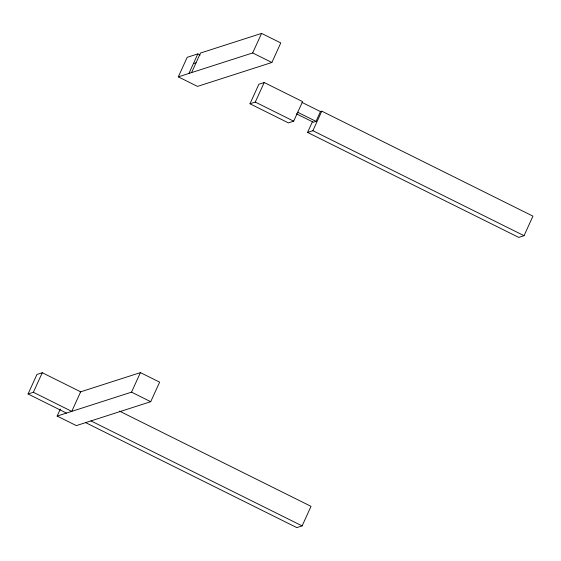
<?xml version="1.0" encoding="UTF-8"?>
<svg xmlns="http://www.w3.org/2000/svg" width="561" height="561" viewBox="0 0 561 561"><rect width="100%" height="100%" fill="white"/><g stroke="black" fill="none" stroke-linecap="round" stroke-linejoin="round"><path stroke-width="0.84" d="M28.05 393.99L36.956 374.446L42.271 372.735L80.665 391.823L71.759 411.374L33.365 392.286L28.05 393.99L66.443 413.078M33.365 392.286L42.271 372.735M191.582 72.586L200.487 53.036L261.587 33.394L280.781 42.938L271.875 62.488L197.5 86.401L178.3 76.857L187.206 57.306L197.837 53.891L200.137 55.034M188.924 73.442L197.837 53.891M80.16 391.985L140.432 372.609L159.633 382.153L150.72 401.697L76.345 425.617L57.145 416.073L60.357 409.032M178.3 76.857L252.674 52.944L261.587 33.394M249.975 103.785L258.88 84.241L264.196 82.53L302.589 101.618L293.676 121.169L288.368 122.873L249.975 103.785L255.283 102.081L293.676 121.169M255.283 102.081L264.196 82.53M57.145 416.073L131.526 392.153L140.432 372.609M302.028 102.432L320.457 111.59L321.783 111.162L532.95 216.146L524.044 235.69L518.729 237.401L307.561 132.417L312.554 121.471M296.453 113.82L313.347 122.221L316.004 121.365L320.457 111.59M307.561 132.417L312.877 130.713L321.783 111.162M85.644 422.622L296.804 527.606L302.12 525.895L311.025 506.352L119.416 411.087M193.377 63.666L196.034 62.811M252.674 52.944L271.875 62.488M297.575 112.2L316.004 121.365M312.877 130.713L524.044 235.69M131.526 392.153L150.72 401.697M90.952 420.918L302.12 525.895"/></g></svg>
